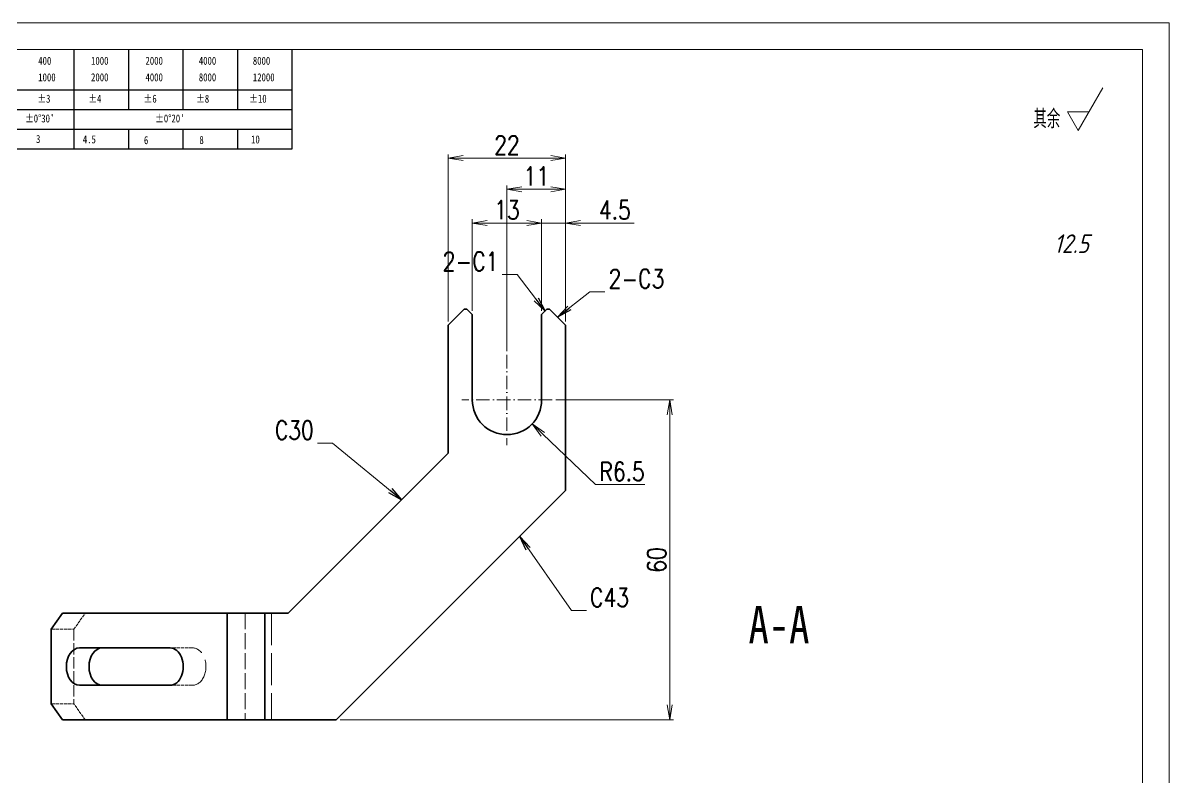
# Model space of a CAD drawing. Header units: millimetres. Extents: x -50143 to 104182, y -50696 to 54072.
# Drawn here: x -43279.1 to -43064.2, y 48834.8 to 48976.2 of the extents above; entities that cross this region are included whole.
import ezdxf
from ezdxf.enums import TextEntityAlignment as Align

# ---------------------------------------------------------------- set-up
doc = ezdxf.new("R2010")
doc.units = ezdxf.units.MM
doc.header["$LTSCALE"] = 0.5
for name, pattern in [('AM_ISO02W050x2', [3.75, 3, -0.75]), ('AM_ISO08W050x2', [9, 6, -0.75, 1.5, -0.75]), ('DASHDOT', [18.5, 12, -3, 0.5, -3]), ('DASHED', [15, 12, -3]), ('DOT2', [0.125, 0, -0.125])]:
    doc.linetypes.add(name, pattern=pattern)
for name, color, linetype, lineweight in [('DIM', 3, 'Continuous', 13), ('中心线', 2, 'AM_ISO08W050x2', 18), ('图框', 7, 'Continuous', 18), ('标注线', 3, 'Continuous', 18), ('粗实线', 7, 'Continuous', 35), ('虚线', 1, 'AM_ISO02W050x2', 18)]:
    doc.layers.add(name, color=color, linetype=linetype, lineweight=lineweight)
doc.layers.add('图\\M+19E79\\M+195B6\\M+18E9A', color=7, linetype='Continuous')
doc.layers.add('车型', color=7, linetype='Continuous')
doc.layers.add('打印', color=7, linetype='Continuous', lineweight=15, plot=False)
doc.layers.add('打印-禁用', color=7, linetype='Continuous', lineweight=15, plot=False)
doc.styles.add('DIM', font='romans.shx', dxfattribs={"width": 0.8, "bigfont": 'bigfont.shx'})
doc.styles.add('国标', font='simfang.ttf', dxfattribs={"width": 0.8})
doc.styles.add('机械长仿宋', font='gbenor.shx', dxfattribs={"height": 1, "bigfont": 'gbcbig.shx'})
doc.dimstyles.new('DEH 1-1', dxfattribs={"dimtxt": 3.5, "dimasz": 2.5, "dimexe": 1, "dimexo": 0.625, "dimgap": 1.2, "dimtad": 1, "dimtoh": 1, "dimdsep": 46, "dimtxsty": 'DIM', "dimblk": 'OPEN', "dimcen": 0, "dimclrd": 8, "dimclre": 8, "dimclrt": 2, "dimazin": 2, "dimtfac": 0.5, "dimtmove": 0, "dimatfit": 3, "dimldrblk": 'OPEN', "dimfxl": 0, "dimtolj": 2, "dimlwd": 18, "dimlwe": 18, "dimarcsym": 0})
doc.dimstyles.new('DEH 1-1$0', dxfattribs={"dimtxt": 3.5, "dimasz": 2.5, "dimexe": 1, "dimexo": 0.625, "dimgap": 1.2, "dimtad": 1, "dimzin": 9, "dimdsep": 46, "dimtxsty": 'DIM', "dimblk": 'OPEN', "dimcen": 0, "dimclrd": 8, "dimclre": 8, "dimclrt": 2, "dimazin": 2, "dimtfac": 0.5, "dimtmove": 0, "dimatfit": 3, "dimldrblk": 'OPEN', "dimfxl": 0, "dimtolj": 2, "dimlwd": 18, "dimlwe": 18, "dimarcsym": 0})
doc.dimstyles.new('DEH 1-1$4', dxfattribs={"dimtxt": 3.5, "dimasz": 2.5, "dimexe": 1, "dimexo": 0.625, "dimgap": 1.2, "dimtad": 1, "dimtoh": 1, "dimdsep": 46, "dimtxsty": 'DIM', "dimblk": 'OPEN', "dimcen": 0, "dimclrd": 8, "dimclre": 8, "dimclrt": 2, "dimazin": 2, "dimtfac": 0.5, "dimtofl": 0, "dimtmove": 0, "dimatfit": 3, "dimldrblk": 'OPEN', "dimfxl": 0, "dimtolj": 2, "dimlwd": 18, "dimlwe": 18, "dimarcsym": 0})

# ---------------------------------------------------------------- blocks, each defined once
blk = doc.blocks.new('GZDEH零件A3图框V01版')
at = {"layer": '图\\M+19E79\\M+195B6\\M+18E9A', "color": 9}
for p, q in [((3072.2, -1561.98), (3072.2, -1554.46)), ((3082.42, -1561.98), (3082.42, -1554.46)), ((3092.64, -1561.98), (3092.64, -1554.46)), ((3102.86, -1561.98), (3102.86, -1554.46)), ((3113.09, -1573.08), (3113.09, -1554.46)), ((2996.09, -1561.98), (3113.09, -1561.98)), ((3072.2, -1573.08), (3072.2, -1561.98)), ((3082.42, -1565.68), (3082.42, -1561.98)), ((3092.64, -1565.68), (3092.64, -1561.98)), ((3102.86, -1565.68), (3102.86, -1561.98)), ((2996.09, -1565.68), (3113.09, -1565.68)), ((2996.09, -1569.38), (3113.09, -1569.38)), ((3082.42, -1573.08), (3082.42, -1569.48)), ((3092.64, -1573.08), (3092.64, -1569.38)), ((3102.86, -1573.08), (3102.86, -1569.38)), ((2990.09, -1573.08), (3113.09, -1573.08))]:
    blk.add_line(p, q, dxfattribs=at)
at = {"layer": '图框', "linetype": 'Continuous'}
for p, q in [((3272.49, -1554.46), (2882.49, -1554.46)), ((3272.49, -1832.96), (3272.49, -1554.46))]:
    blk.add_line(p, q, dxfattribs=at)
at = {"layer": '打印-禁用', "linetype": 'Continuous'}
for p, q in [((3277.49, -1549.46), (2857.49, -1549.46)), ((3277.49, -1846.46), (3277.49, -1549.46))]:
    blk.add_line(p, q, dxfattribs=at)
at = {"layer": '图\\M+19E79\\M+195B6\\M+18E9A', "color": 9, "style": '国标', "width": 0.8}
for s, p in [('400', (3065.46, -1557.31)), ('1000', (3075.36, -1557.31)), ('2000', (3085.57, -1557.31)), ('4000', (3095.57, -1557.31)), ('8000', (3105.7, -1557.31)), ('1000', (3065.46, -1560.41)), ('2000', (3075.36, -1560.41)), ('4000', (3085.57, -1560.41)), ('8000', (3095.57, -1560.41)), ('12000', (3105.7, -1560.41)), ('±3', (3065.3, -1564.42)), ('±4', (3074.85, -1564.42)), ('±6', (3085.22, -1564.42)), ('±8', (3095.06, -1564.42)), ('±10', (3105.02, -1564.42)), ("±0%%D30'", (3062.98, -1568.12)), ("±0%%D20'", (3087.38, -1568.12)), ('3', (3065.05, -1571.98)), ('4.5', (3073.82, -1572.05)), ('6', (3085.28, -1572.19)), ('8', (3095.68, -1572.15)), ('10', (3105.36, -1572.06))]:
    blk.add_text(s, height=1.5, dxfattribs=at).set_placement(p)
blk = doc.blocks.new('DEH A3')
at = {"layer": '图框'}
blk.add_blockref('GZDEH零件A3图框V01版', (-2857.49, 1846.46), dxfattribs=at)
blk = doc.blocks.new('FINISHER_TR')
at = {"layer": '标注线'}
for p, q in [((0, 0), (4.62, 8)), ((-2.02, 3.5), (0, 0)), ((2.02, 3.5), (-2.02, 3.5))]:
    blk.add_line(p, q, dxfattribs=at)
at = {"layer": '标注线', "color": 2, "style": '机械长仿宋', "oblique": 15}
blk.add_attdef('0.0', text='', height=3.5, dxfattribs=at).set_placement((2.03, -24.04), align=Align.BOTTOM_RIGHT)
blk = doc.blocks.new('其余12.5')
at = {"layer": '标注线'}
blk.add_blockref('FINISHER_TR', (0, 0), dxfattribs=at).add_auto_attribs({'0.0': '12.5'})
at = {"layer": '标注线', "color": 7, "linetype": 'DOT2', "style": '机械长仿宋'}
blk.add_text('其余', height=3.5, dxfattribs=at).set_placement((-8.38, 0.4))
blk = doc.blocks.new('_Open')
at = {"color": 0, "linetype": 'ByBlock', "lineweight": -2}
for p, q in [((-1, 0.167), (0, 0)), ((-1, -0.167), (0, 0)), ((0, 0), (-1, 0))]:
    blk.add_line(p, q, dxfattribs=at)
blk = doc.blocks.new('*D72')
at = {"layer": 'Defpoints', "color": 0, "transparency": 16777216}
for p in [(-43177.3, 48950.88), (-43199.3, 48919.53), (-43177.3, 48919.53)]:
    blk.add_point(p, dxfattribs=at)
at = {"layer": 'DIM', "color": 8, "lineweight": 18, "transparency": 16777216}
for p, q in [((-43199.3, 48920.23), (-43199.3, 48951.58)), ((-43196.5, 48950.88), (-43180.1, 48950.88)), ((-43177.3, 48920.23), (-43177.3, 48951.58))]:
    blk.add_line(p, q, dxfattribs=at)
at = {"layer": 'DIM', "color": 8, "lineweight": 18, "transparency": 16777216, "xscale": 2.8, "yscale": 2.8, "zscale": 2.8, "rotation": 180}
blk.add_blockref('_Open', (-43199.3, 48950.88), dxfattribs=at)
at = {"layer": 'DIM', "color": 8, "lineweight": 18, "transparency": 16777216, "xscale": 2.8, "yscale": 2.8, "zscale": 2.8}
blk.add_blockref('_Open', (-43177.3, 48950.88), dxfattribs=at)
at = {"layer": 'DIM', "color": 2, "transparency": 16777216, "insert": (-43188.3, 48953.33), "char_height": 3.5, "attachment_point": 5, "style": 'DIM'}
blk.add_mtext('\\A2;22', dxfattribs=at)
blk = doc.blocks.new('*D73')
at = {"layer": 'Defpoints', "color": 0, "transparency": 16777216}
for p in [(-43177.3, 48945.06), (-43177.3, 48919.53), (-43188.3, 48913.98)]:
    blk.add_point(p, dxfattribs=at)
at = {"layer": 'DIM', "color": 8, "lineweight": 18, "transparency": 16777216}
for p, q in [((-43188.3, 48914.68), (-43188.3, 48945.76)), ((-43185.5, 48945.06), (-43180.1, 48945.06)), ((-43177.3, 48920.23), (-43177.3, 48945.76))]:
    blk.add_line(p, q, dxfattribs=at)
at = {"layer": 'DIM', "color": 8, "lineweight": 18, "transparency": 16777216, "xscale": 2.8, "yscale": 2.8, "zscale": 2.8, "rotation": 180}
blk.add_blockref('_Open', (-43188.3, 48945.06), dxfattribs=at)
at = {"layer": 'DIM', "color": 8, "lineweight": 18, "transparency": 16777216, "xscale": 2.8, "yscale": 2.8, "zscale": 2.8}
blk.add_blockref('_Open', (-43177.3, 48945.06), dxfattribs=at)
at = {"layer": 'DIM', "color": 2, "transparency": 16777216, "insert": (-43182.8, 48947.51), "char_height": 3.5, "attachment_point": 5, "style": 'DIM'}
blk.add_mtext('\\A2;11', dxfattribs=at)
blk = doc.blocks.new('*D74')
at = {"layer": 'Defpoints', "color": 0, "transparency": 16777216}
for p in [(-43179.85, 48905.53), (-43157.78, 48905.53), (-43220.3, 48845.53)]:
    blk.add_point(p, dxfattribs=at)
at = {"layer": 'DIM', "color": 8, "lineweight": 18, "transparency": 16777216}
for p, q in [((-43179.15, 48905.53), (-43157.08, 48905.53)), ((-43157.78, 48848.33), (-43157.78, 48902.73)), ((-43219.6, 48845.53), (-43157.08, 48845.53))]:
    blk.add_line(p, q, dxfattribs=at)
at = {"layer": 'DIM', "color": 8, "lineweight": 18, "transparency": 16777216, "xscale": 2.8, "yscale": 2.8, "zscale": 2.8}
for p, rotation in [((-43157.78, 48905.53), 90), ((-43157.78, 48845.53), 270)]:
    blk.add_blockref('_Open', p, dxfattribs=dict(at, rotation=rotation))
at = {"layer": 'DIM', "color": 2, "transparency": 16777216, "insert": (-43160.23, 48875.53), "char_height": 3.5, "attachment_point": 5, "rotation": 90, "style": 'DIM'}
blk.add_mtext('\\A2;60', dxfattribs=at)
blk = doc.blocks.new('*D75')
at = {"layer": 'Defpoints', "color": 0, "transparency": 16777216}
for p in [(-43177.3, 48938.72), (-43181.8, 48921.53), (-43177.3, 48919.53)]:
    blk.add_point(p, dxfattribs=at)
at = {"layer": 'DIM', "color": 8, "lineweight": 18, "transparency": 16777216}
for p, q in [((-43181.8, 48922.23), (-43181.8, 48939.42)), ((-43177.3, 48920.23), (-43177.3, 48939.42)), ((-43184.6, 48938.72), (-43187.4, 48938.72)), ((-43181.8, 48938.72), (-43177.3, 48938.72)), ((-43174.5, 48938.72), (-43164.44, 48938.72))]:
    blk.add_line(p, q, dxfattribs=at)
at = {"layer": 'DIM', "color": 8, "lineweight": 18, "transparency": 16777216, "xscale": 2.8, "yscale": 2.8, "zscale": 2.8}
blk.add_blockref('_Open', (-43181.8, 48938.72), dxfattribs=at)
at = {"layer": 'DIM', "color": 8, "lineweight": 18, "transparency": 16777216, "xscale": 2.8, "yscale": 2.8, "zscale": 2.8, "rotation": 180}
blk.add_blockref('_Open', (-43177.3, 48938.72), dxfattribs=at)
at = {"layer": 'DIM', "color": 2, "transparency": 16777216, "insert": (-43168.07, 48941.17), "char_height": 3.5, "attachment_point": 5, "style": 'DIM'}
blk.add_mtext('\\A2;4.5', dxfattribs=at)
blk = doc.blocks.new('*D76')
at = {"layer": 'Defpoints', "color": 0, "transparency": 16777216}
for p in [(-43181.8, 48938.72), (-43194.8, 48921.53), (-43181.8, 48921.53)]:
    blk.add_point(p, dxfattribs=at)
at = {"layer": 'DIM', "color": 8, "lineweight": 18, "transparency": 16777216}
for p, q in [((-43194.8, 48922.23), (-43194.8, 48939.42)), ((-43181.8, 48922.23), (-43181.8, 48939.42)), ((-43192, 48938.72), (-43184.6, 48938.72))]:
    blk.add_line(p, q, dxfattribs=at)
at = {"layer": 'DIM', "color": 8, "lineweight": 18, "transparency": 16777216, "xscale": 2.8, "yscale": 2.8, "zscale": 2.8, "rotation": 180}
blk.add_blockref('_Open', (-43194.8, 48938.72), dxfattribs=at)
at = {"layer": 'DIM', "color": 8, "lineweight": 18, "transparency": 16777216, "xscale": 2.8, "yscale": 2.8, "zscale": 2.8}
blk.add_blockref('_Open', (-43181.8, 48938.72), dxfattribs=at)
at = {"layer": 'DIM', "color": 2, "transparency": 16777216, "insert": (-43188.3, 48941.17), "char_height": 3.5, "attachment_point": 5, "style": 'DIM'}
blk.add_mtext('\\A2;13', dxfattribs=at)
blk = doc.blocks.new('*D77')
at = {"layer": 'Defpoints', "color": 0, "transparency": 16777216}
for p in [(-43188.3, 48905.53), (-43183.6, 48901.04)]:
    blk.add_point(p, dxfattribs=at)
at = {"layer": 'DIM', "color": 8, "lineweight": 18, "transparency": 16777216}
for p, q in [((-43171.69, 48889.66), (-43181.58, 48899.11)), ((-43162.46, 48889.66), (-43171.69, 48889.66))]:
    blk.add_line(p, q, dxfattribs=at)
at = {"layer": 'DIM', "color": 8, "lineweight": 18, "transparency": 16777216, "xscale": 2.8, "yscale": 2.8, "zscale": 2.8, "rotation": 136.3046292713773}
blk.add_blockref('_Open', (-43183.6, 48901.04), dxfattribs=at)
at = {"layer": 'DIM', "color": 2, "transparency": 16777216, "insert": (-43166.72, 48892.11), "char_height": 3.5, "attachment_point": 5, "style": 'DIM'}
blk.add_mtext('\\A2;R6.5', dxfattribs=at)

msp = doc.modelspace()

# ---------------------------------------------------------------- linework, layer by layer
at = {"layer": '中心线', "linetype": 'DASHDOT', "ltscale": 0.422504}
msp.add_line((-43188.301, 48913.982), (-43188.301, 48897.082), dxfattribs=at)
at = {"layer": '中心线', "linetype": 'DASHDOT', "ltscale": 0.422498}
msp.add_line((-43179.851, 48905.532), (-43196.751, 48905.532), dxfattribs=at)
at = {"layer": '打印'}
msp.add_lwpolyline([(-43484.161, 48976.242), (-43064.161, 48976.242), (-43064.161, 48679.242), (-43484.161, 48679.242)], close=True, dxfattribs=at)
at = {"layer": '粗实线', "ltscale": 0.106066}
for p, q in [((-43196.301, 48922.532), (-43199.301, 48919.532)), ((-43177.301, 48919.532), (-43180.301, 48922.532))]:
    msp.add_line(p, q, dxfattribs=at)
at = {"layer": '粗实线', "ltscale": 0.0125}
for p, q in [((-43195.801, 48922.532), (-43196.301, 48922.532)), ((-43180.801, 48922.532), (-43180.301, 48922.532))]:
    msp.add_line(p, q, dxfattribs=at)
at = {"layer": '粗实线', "ltscale": 0.035355}
for p, q in [((-43195.801, 48922.532), (-43194.801, 48921.532)), ((-43180.801, 48922.532), (-43181.801, 48921.532))]:
    msp.add_line(p, q, dxfattribs=at)
at = {"layer": '粗实线', "ltscale": 0.4}
for p, q in [((-43194.801, 48921.532), (-43194.801, 48905.532)), ((-43181.801, 48921.532), (-43181.801, 48905.532))]:
    msp.add_line(p, q, dxfattribs=at)
at = {"layer": '粗实线'}
for p, q in [((-43199.301, 48919.532), (-43199.301, 48895.532)), ((-43177.301, 48919.532), (-43177.301, 48888.532)), ((-43199.301, 48895.532), (-43229.301, 48865.532)), ((-43220.301, 48845.532), (-43177.301, 48888.532)), ((-43271.621, 48865.532), (-43240.759, 48865.532)), ((-43233.688, 48865.532), (-43233.688, 48845.532)), ((-43240.759, 48845.532), (-43271.621, 48845.532))]:
    msp.add_line(p, q, dxfattribs=at)
at = {"layer": '粗实线', "ltscale": 0.091856}
for p, q in [((-43273.742, 48862.532), (-43271.621, 48865.532)), ((-43273.742, 48848.532), (-43271.621, 48845.532))]:
    msp.add_line(p, q, dxfattribs=at)
at = {"layer": '粗实线', "ltscale": 0.176777}
for p, q in [((-43240.759, 48865.532), (-43233.688, 48865.532)), ((-43240.759, 48845.532), (-43233.688, 48845.532))]:
    msp.add_line(p, q, dxfattribs=at)
at = {"layer": '粗实线', "ltscale": 0.5}
msp.add_line((-43240.759, 48865.532), (-43240.759, 48845.532), dxfattribs=at)
at = {"layer": '粗实线', "ltscale": 0.109665}
msp.add_line((-43233.688, 48865.532), (-43229.301, 48865.532), dxfattribs=at)
at = {"layer": '粗实线', "ltscale": 0.35}
msp.add_line((-43273.742, 48862.532), (-43273.742, 48848.532), dxfattribs=at)
at = {"layer": '粗实线', "ltscale": 0.424264}
for p, q in [((-43251.468, 48859.032), (-43268.439, 48859.032)), ((-43268.439, 48852.032), (-43251.468, 48852.032))]:
    msp.add_line(p, q, dxfattribs=at)
at = {"layer": '粗实线', "ltscale": 0.334665}
msp.add_line((-43233.688, 48845.532), (-43220.301, 48845.532), dxfattribs=at)
at = {"layer": '粗实线'}
msp.add_arc((-43188.301, 48905.532), 6.5, 180, 360, dxfattribs=at)
for centre, start_param, end_param in [((-43268.439, 48855.532), 3.1415927, 6.2831853), ((-43264.196, 48855.532), 3.1415927, 6.2831853), ((-43251.468, 48855.532), 0, 3.1415927)]:
    msp.add_ellipse(centre, major_axis=(0, -3.5), ratio=0.7071068, start_param=start_param, end_param=end_param, dxfattribs=at)
at = {"layer": '虚线', "linetype": 'DASHED', "ltscale": 0.091856}
for p, q in [((-43269.499, 48862.532), (-43267.378, 48865.532)), ((-43267.378, 48845.532), (-43269.499, 48848.532))]:
    msp.add_line(p, q, dxfattribs=at)
at = {"layer": '虚线', "linetype": 'DASHED', "ltscale": 0.5}
msp.add_line((-43237.395, 48865.532), (-43237.395, 48845.532), dxfattribs=at)
at = {"layer": '虚线', "linetype": 'DASHED'}
msp.add_line((-43232.445, 48865.532), (-43232.445, 48845.532), dxfattribs=at)
at = {"layer": '虚线', "linetype": 'DASHED', "ltscale": 0.106066}
for p, q in [((-43273.742, 48862.532), (-43269.499, 48862.532)), ((-43247.226, 48859.032), (-43251.468, 48859.032)), ((-43247.226, 48852.032), (-43251.468, 48852.032)), ((-43273.742, 48848.532), (-43269.499, 48848.532))]:
    msp.add_line(p, q, dxfattribs=at)
at = {"layer": '虚线', "linetype": 'DASHED', "ltscale": 0.35}
msp.add_line((-43269.499, 48862.532), (-43269.499, 48848.532), dxfattribs=at)
at = {"layer": '虚线', "linetype": 'DASHED'}
msp.add_ellipse((-43247.226, 48855.532), major_axis=(0, -3.5), ratio=0.7071068, start_param=0, end_param=3.1415927, dxfattribs=at)

# ---------------------------------------------------------------- block references
at = {"layer": '图框'}
msp.add_blockref('DEH A3', (-43484.161, 48679.242), dxfattribs=at)
at = {"layer": '标注线'}
msp.add_blockref('其余12.5', (-43081.218, 48956.085), dxfattribs=at)

# ---------------------------------------------------------------- texts
at = {"layer": 'DIM', "color": 2, "char_height": 3.5, "style": 'DIM'}
for s, insert, attachment_point in [('\\A2;{\\Fromans,bigfont|c134;2-}C1', (-43189.908, 48929.762), 9), ('\\A2;{\\Fromans,bigfont|c134;2-}C3', (-43169.237, 48926.521), 7), ('\\A2;C30', (-43224.51, 48898.128), 9), ('\\A2;C43', (-43172.723, 48866.74), 7)]:
    msp.add_mtext(s, dxfattribs=dict(at, insert=insert, attachment_point=attachment_point))
at = {"layer": '车型', "color": 3, "style": '国标', "width": 0.8}
msp.add_text('A-A', height=7, dxfattribs=at).set_placement((-43137.303, 48859.923), align=Align.CENTER)

# ---------------------------------------------------------------- dimensions: what is measured, and where the dimension line sits
at = {"layer": 'DIM'}
for base, p1, p2, picture, middle in [((-43177.301, 48950.876), (-43199.301, 48919.532), (-43177.301, 48919.532), '*D72', (-43188.301, 48953.326)), ((-43177.301, 48945.059), (-43188.301, 48913.982), (-43177.301, 48919.532), '*D73', (-43182.801, 48947.509)), ((-43181.801, 48938.724), (-43194.801, 48921.532), (-43181.801, 48921.532), '*D76', (-43188.301, 48941.174)), ((-43177.301, 48938.724), (-43181.801, 48921.532), (-43177.301, 48919.532), '*D75', (-43168.068, 48941.174))]:
    dim = msp.add_linear_dim(base=base, p1=p1, p2=p2, dimstyle='DEH 1-1$0', override={"dimasz": 2.8, "dimexe": 0.69965, "dimexo": 0.69965, "dimgap": 0.69965}, dxfattribs=at)
    dim.commit()
    dim.dimension.update_dxf_attribs({"geometry": picture, "text_midpoint": middle})
dim = msp.add_linear_dim(base=(-43157.781, 48905.532), p1=(-43220.301, 48845.532), p2=(-43179.851, 48905.532), angle=90, dimstyle='DEH 1-1$0', override={"dimasz": 2.8, "dimexe": 0.69965, "dimexo": 0.69965, "dimgap": 0.69965}, dxfattribs=at)
dim.commit()
dim.dimension.update_dxf_attribs({"geometry": '*D74', "text_midpoint": (-43160.231, 48875.532)})
dim = msp.add_radius_dim(center=(-43188.301, 48905.532), mpoint=(-43183.602, 48901.041), dimstyle='DEH 1-1$4', override={"dimasz": 2.8, "dimexe": 0.69965, "dimexo": 0.69965, "dimgap": 0.69965}, dxfattribs=at)
dim.commit()
dim.dimension.update_dxf_attribs({"geometry": '*D77', "text_midpoint": (-43166.724, 48889.661), "dimtype": 164})

# ---------------------------------------------------------------- leaders
for points in [[(-43181.124, 48922.209), (-43186.408, 48929.063), (-43189.208, 48929.063)], [(-43178.821, 48921.052), (-43172.737, 48925.822), (-43169.937, 48925.822)], [(-43208.057, 48886.776), (-43221.011, 48897.429), (-43223.811, 48897.429)], [(-43185.913, 48879.92), (-43176.223, 48866.041), (-43173.423, 48866.041)]]:
    msp.add_leader(points, dimstyle='DEH 1-1', override={"dimasz": 2.8, "dimexe": 0.69965, "dimexo": 0.69965, "dimgap": 0.69965}, dxfattribs=at)

doc.saveas('drawing.dxf')
